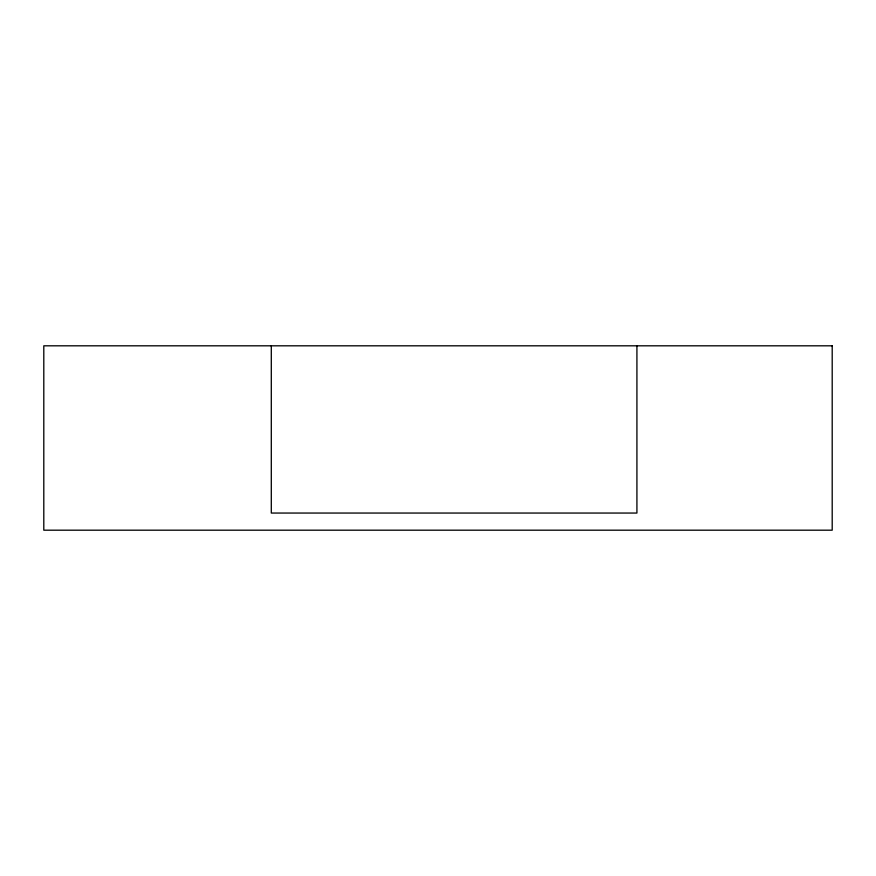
<?xml version="1.0" encoding="UTF-8"?>
<svg xmlns="http://www.w3.org/2000/svg" width="876" height="876" viewBox="0 0 876 876"><rect width="100%" height="100%" fill="white"/><g stroke="black" fill="none" stroke-linecap="round" stroke-linejoin="round"><path stroke-width="1.31" d="M636.918 345.812L636.918 513.051L271.297 513.051L271.297 345.812M832.2 345.812L43.8 345.812L43.8 530.188L832.2 530.188L832.2 345.812"/></g></svg>
